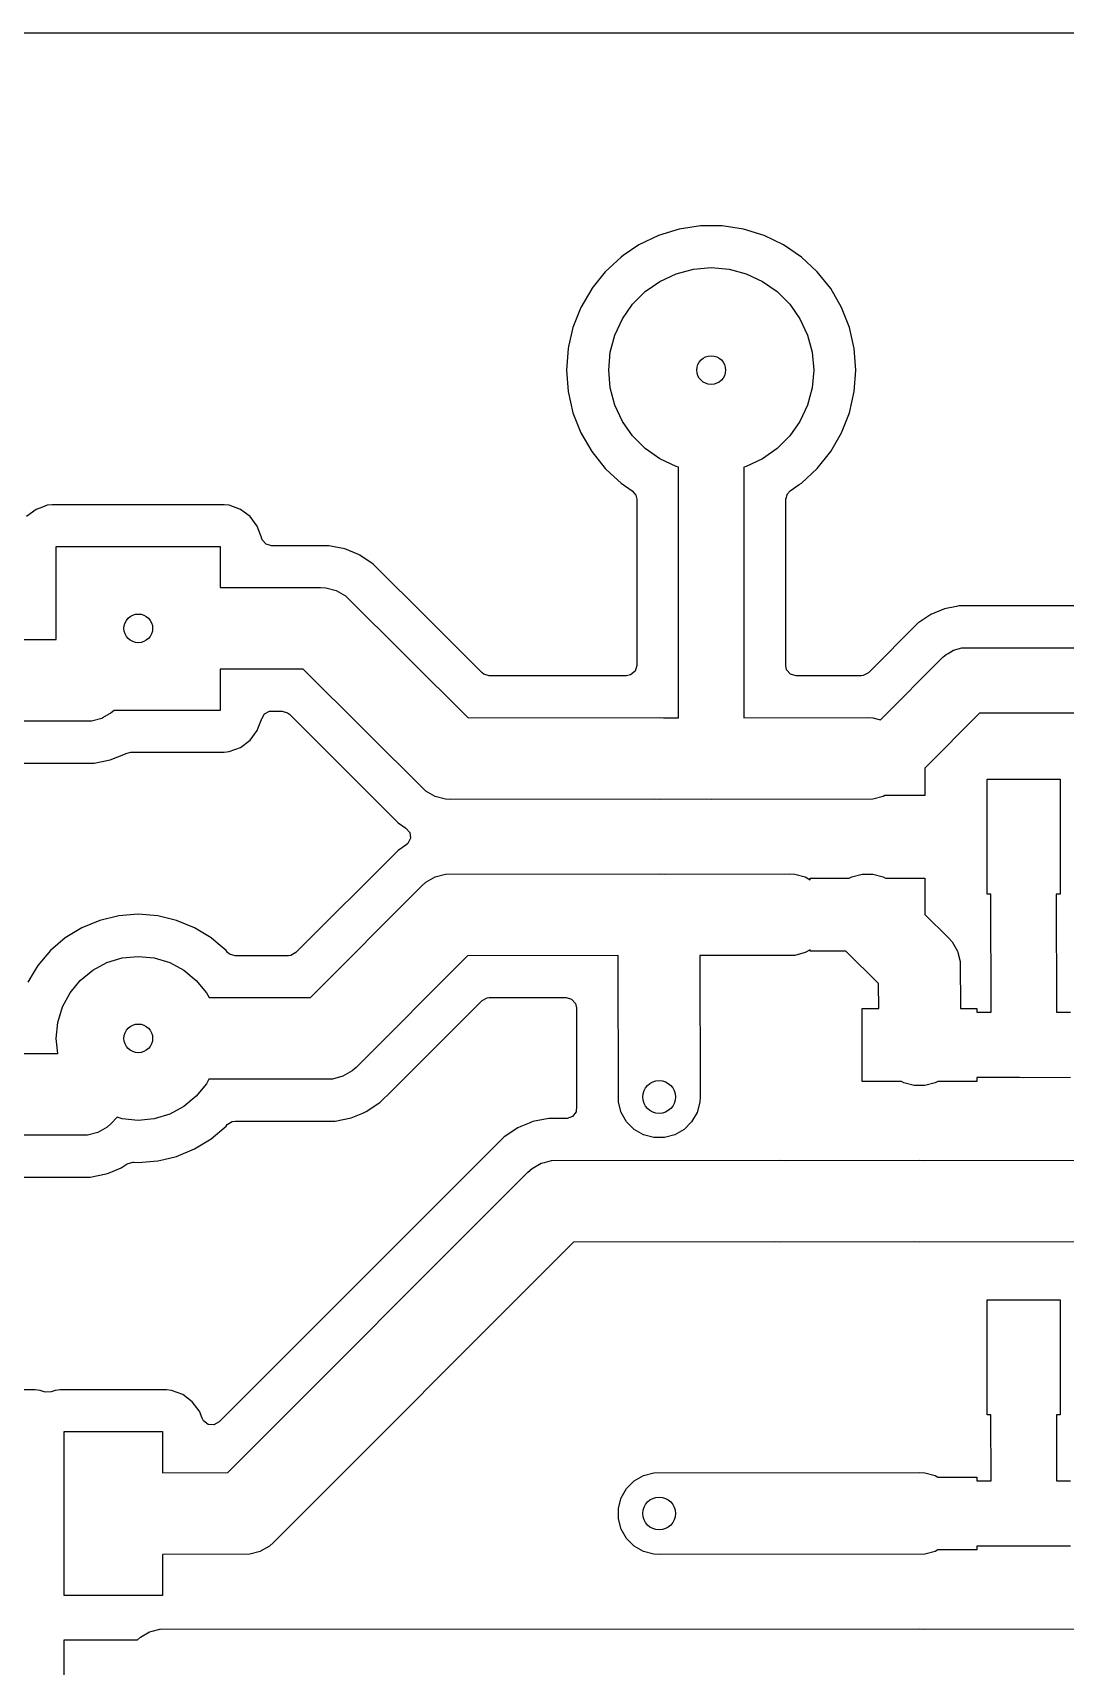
# Model space of a CAD drawing. Extents: x 0.01 to 2.39, y 0.01 to 1.59.
# Drawn here: x 1.399 to 1.895, y 0.802 to 1.586 of the extents above; entities that cross this region are included whole.
import ezdxf

# ---------------------------------------------------------------- set-up
doc = ezdxf.new("R2010")
doc.units = 0
doc.header["$MEASUREMENT"] = 0
doc.layers.add('BLACK', color=7, linetype='CONTINUOUS')

msp = doc.modelspace()

# ---------------------------------------------------------------- linework, layer by layer
at = {"layer": 'BLACK', "linetype": 'CONTINUOUS'}
for p, q in [((0.01892, 1.58604), (2.38108, 1.58604)), ((1.70955, 1.4917), (1.69964, 1.48864)), ((1.71981, 1.49325), (1.70955, 1.4917)), ((1.70955, 1.4917), (1.70955, 1.4917)), ((1.70955, 1.4917), (1.70955, 1.4917)), ((1.73019, 1.49325), (1.71981, 1.49325)), ((1.74045, 1.4917), (1.73019, 1.49325)), ((1.75036, 1.48864), (1.74045, 1.4917)), ((1.74045, 1.4917), (1.74045, 1.4917)), ((1.74045, 1.4917), (1.74045, 1.4917)), ((1.69029, 1.48414), (1.68272, 1.47898)), ((1.69964, 1.48864), (1.69029, 1.48414)), ((1.69029, 1.48414), (1.69029, 1.48414)), ((1.69029, 1.48414), (1.69029, 1.48414)), ((1.69964, 1.48864), (1.69964, 1.48864)), ((1.69964, 1.48864), (1.69964, 1.48864)), ((1.75971, 1.48414), (1.75036, 1.48864)), ((1.75036, 1.48864), (1.75036, 1.48864)), ((1.75036, 1.48864), (1.75036, 1.48864)), ((1.76829, 1.4783), (1.75971, 1.48414)), ((1.68171, 1.4783), (1.67411, 1.47124)), ((1.68272, 1.47898), (1.68171, 1.4783)), ((1.77589, 1.47124), (1.76829, 1.4783)), ((1.67411, 1.47124), (1.66764, 1.46313)), ((1.70039, 1.46664), (1.70817, 1.47026)), ((1.70817, 1.47026), (1.71645, 1.47248)), ((1.71645, 1.47248), (1.725, 1.47323)), ((1.725, 1.47323), (1.73355, 1.47248)), ((1.73355, 1.47248), (1.74183, 1.47026)), ((1.74183, 1.47026), (1.74961, 1.46664)), ((1.78236, 1.46313), (1.77589, 1.47124)), ((1.66764, 1.46312), (1.66245, 1.45414)), ((1.66764, 1.46313), (1.66764, 1.46312)), ((1.6873, 1.45565), (1.69337, 1.46171)), ((1.69337, 1.46171), (1.70039, 1.46664)), ((1.74961, 1.46664), (1.75663, 1.46171)), ((1.75663, 1.46171), (1.7627, 1.45565)), ((1.78755, 1.45414), (1.78236, 1.46313)), ((1.66245, 1.45414), (1.65866, 1.44448)), ((1.66245, 1.45414), (1.66245, 1.45414)), ((1.68238, 1.44862), (1.6873, 1.45565)), ((1.7627, 1.45565), (1.76762, 1.44862)), ((1.79134, 1.44448), (1.78755, 1.45414)), ((1.65866, 1.44448), (1.65656, 1.43529)), ((1.67876, 1.44085), (1.68238, 1.44862)), ((1.76762, 1.44862), (1.77124, 1.44085)), ((1.79365, 1.43436), (1.79134, 1.44448)), ((1.67654, 1.43256), (1.67876, 1.44085)), ((1.77124, 1.44085), (1.77346, 1.43256)), ((1.65635, 1.43436), (1.65557, 1.42402)), ((1.65656, 1.43529), (1.65635, 1.43436)), ((1.67579, 1.42402), (1.67654, 1.43256)), ((1.77346, 1.43256), (1.77421, 1.42402)), ((1.79443, 1.42402), (1.79365, 1.43436)), ((1.65557, 1.42402), (1.65635, 1.41367)), ((1.67654, 1.41547), (1.67579, 1.42402)), ((1.77421, 1.42402), (1.77346, 1.41547)), ((1.79365, 1.41367), (1.79443, 1.42402)), ((1.65635, 1.41367), (1.65635, 1.41367)), ((1.65635, 1.41367), (1.65635, 1.41367)), ((1.65635, 1.41367), (1.65866, 1.40355)), ((1.67876, 1.40718), (1.67654, 1.41547)), ((1.77346, 1.41547), (1.77124, 1.40718)), ((1.79134, 1.40355), (1.79365, 1.41367)), ((1.68238, 1.39941), (1.67876, 1.40718)), ((1.77124, 1.40718), (1.76762, 1.39941)), ((1.65866, 1.40355), (1.66245, 1.39389)), ((1.6873, 1.39238), (1.68238, 1.39941)), ((1.76762, 1.39941), (1.7627, 1.39238)), ((1.78755, 1.39389), (1.79134, 1.40355)), ((1.66245, 1.39389), (1.66245, 1.39389)), ((1.66245, 1.39389), (1.66764, 1.38491)), ((1.69337, 1.38632), (1.6873, 1.39238)), ((1.7627, 1.39238), (1.75663, 1.38632)), ((1.78236, 1.38491), (1.78755, 1.39389)), ((1.78755, 1.39389), (1.78755, 1.39389)), ((1.66764, 1.38491), (1.67411, 1.37679)), ((1.70039, 1.3814), (1.69337, 1.38632)), ((1.70817, 1.37777), (1.70039, 1.3814)), ((1.74961, 1.3814), (1.74183, 1.37777)), ((1.75663, 1.38632), (1.74961, 1.3814)), ((1.77589, 1.37679), (1.78236, 1.38491)), ((1.78236, 1.38491), (1.78236, 1.38491)), ((1.67411, 1.37679), (1.67664, 1.37444)), ((1.67664, 1.37444), (1.68171, 1.36974)), ((1.70929, 1.37747), (1.70817, 1.37777)), ((1.70937, 1.25709), (1.70929, 1.37747)), ((1.74183, 1.37777), (1.74065, 1.37745)), ((1.74065, 1.37745), (1.74073, 1.25706)), ((1.76829, 1.36974), (1.77589, 1.37679)), ((1.68171, 1.36974), (1.68171, 1.36974)), ((1.68171, 1.36974), (1.68171, 1.36974)), ((1.68171, 1.36974), (1.68707, 1.36609)), ((1.68707, 1.36609), (1.68884, 1.36393)), ((1.76156, 1.36467), (1.76293, 1.36609)), ((1.76293, 1.36609), (1.76728, 1.36905)), ((1.76728, 1.36905), (1.76829, 1.36974)), ((1.40094, 1.35712), (1.39633, 1.35367)), ((1.40402, 1.35827), (1.40094, 1.35712)), ((1.40094, 1.35712), (1.40094, 1.35712)), ((1.40094, 1.35712), (1.40094, 1.35712)), ((1.40633, 1.35913), (1.40402, 1.35827)), ((1.40871, 1.35939), (1.40633, 1.35913)), ((1.40633, 1.35913), (1.40633, 1.35913)), ((1.40872, 1.35939), (1.40871, 1.35939)), ((1.40871, 1.35939), (1.40871, 1.35939)), ((1.49128, 1.35939), (1.40872, 1.35939)), ((1.49129, 1.35939), (1.49128, 1.35939)), ((1.49367, 1.35913), (1.49129, 1.35939)), ((1.49129, 1.35939), (1.49129, 1.35939)), ((1.49906, 1.35712), (1.49367, 1.35913)), ((1.49367, 1.35913), (1.49367, 1.35913)), ((1.49367, 1.35913), (1.49367, 1.35913)), ((1.5008, 1.35582), (1.49906, 1.35712)), ((1.49906, 1.35712), (1.49906, 1.35712)), ((1.49906, 1.35712), (1.49906, 1.35712)), ((1.68884, 1.36393), (1.68923, 1.36199)), ((1.68923, 1.36199), (1.68923, 1.28217)), ((1.76077, 1.36199), (1.76156, 1.36467)), ((1.76077, 1.28217), (1.76077, 1.36199)), ((1.50367, 1.35367), (1.5008, 1.35582)), ((1.50712, 1.34906), (1.50367, 1.35367)), ((1.50865, 1.34496), (1.50712, 1.34906)), ((1.50913, 1.34367), (1.50865, 1.34496)), ((1.50917, 1.34352), (1.50913, 1.34367)), ((1.50948, 1.3426), (1.50917, 1.34352)), ((1.51131, 1.34049), (1.50948, 1.3426)), ((1.41063, 1.29468), (1.41063, 1.33937)), ((1.41063, 1.33937), (1.48937, 1.33937)), ((1.48937, 1.33937), (1.48937, 1.3196)), ((1.514, 1.3397), (1.51131, 1.34049)), ((1.54141, 1.3397), (1.514, 1.3397)), ((1.54908, 1.33818), (1.54141, 1.3397)), ((1.54141, 1.3397), (1.54141, 1.3397)), ((1.55565, 1.33546), (1.54908, 1.33818)), ((1.55631, 1.33519), (1.55565, 1.33546)), ((1.56281, 1.33084), (1.55631, 1.33519)), ((1.58924, 1.30441), (1.56281, 1.33084)), ((1.48937, 1.3196), (1.5375, 1.31969)), ((1.5375, 1.31969), (1.54007, 1.31952)), ((1.54007, 1.31952), (1.54007, 1.31952)), ((1.54007, 1.31952), (1.54503, 1.31819)), ((1.54503, 1.31819), (1.54948, 1.31562)), ((1.54948, 1.31562), (1.5495, 1.3156)), ((1.5495, 1.3156), (1.60828, 1.25703)), ((1.84269, 1.31054), (1.83693, 1.30939)), ((1.84384, 1.31077), (1.84269, 1.31054)), ((1.85088, 1.31077), (1.84384, 1.31077)), ((1.97852, 1.31077), (1.85088, 1.31077)), ((1.61499, 1.27866), (1.58924, 1.30441)), ((1.82456, 1.30278), (1.80044, 1.27866)), ((1.82473, 1.30289), (1.82456, 1.30278)), ((1.83042, 1.3067), (1.82473, 1.30289)), ((1.83693, 1.30939), (1.83042, 1.3067)), ((1.1742, 1.29455), (1.41063, 1.29468)), ((1.83623, 1.28614), (1.83778, 1.28749)), ((1.83778, 1.28749), (1.83868, 1.28802)), ((1.83868, 1.28802), (1.84134, 1.28955)), ((1.84134, 1.28955), (1.84531, 1.29061)), ((1.84531, 1.29061), (1.975, 1.29075)), ((1.52922, 1.28046), (1.48937, 1.28039)), ((1.48937, 1.28039), (1.48937, 1.26063)), ((1.588, 1.2219), (1.52922, 1.28046)), ((1.61582, 1.27799), (1.61499, 1.27866)), ((1.68844, 1.27948), (1.68633, 1.27765)), ((1.68923, 1.28217), (1.68844, 1.27948)), ((1.76122, 1.2801), (1.76077, 1.28217)), ((1.76305, 1.27799), (1.76122, 1.2801)), ((1.80044, 1.27866), (1.79798, 1.27732)), ((1.80626, 1.25603), (1.83623, 1.28614)), ((1.6185, 1.2772), (1.61582, 1.27799)), ((1.68427, 1.2772), (1.6185, 1.2772)), ((1.68633, 1.27765), (1.68427, 1.2772)), ((1.76573, 1.2772), (1.76305, 1.27799)), ((1.79693, 1.2772), (1.76573, 1.2772)), ((1.79798, 1.27732), (1.79693, 1.2772)), ((1.4275, 1.25548), (1.1742, 1.25534)), ((1.42757, 1.25548), (1.4275, 1.25548)), ((1.43253, 1.25681), (1.42757, 1.25548)), ((1.43289, 1.25702), (1.43253, 1.25681)), ((1.43698, 1.25938), (1.43289, 1.25702)), ((1.43841, 1.26063), (1.43698, 1.25938)), ((1.43698, 1.25938), (1.43698, 1.25938)), ((1.48937, 1.26063), (1.43841, 1.26063)), ((1.50759, 1.2522), (1.50913, 1.25633)), ((1.50913, 1.25633), (1.50917, 1.25648)), ((1.50917, 1.25648), (1.50923, 1.25658)), ((1.50923, 1.25658), (1.50924, 1.25662)), ((1.50924, 1.25662), (1.50925, 1.25662)), ((1.50925, 1.25662), (1.51055, 1.2589)), ((1.51055, 1.2589), (1.51303, 1.2602)), ((1.51303, 1.2602), (1.514, 1.2603)), ((1.514, 1.2603), (1.519, 1.2603)), ((1.519, 1.2603), (1.52168, 1.25951)), ((1.52168, 1.25951), (1.52251, 1.25884)), ((1.52251, 1.25884), (1.57469, 1.20666)), ((1.60828, 1.25703), (1.7, 1.25719)), ((1.7, 1.25719), (1.70213, 1.25705)), ((1.70213, 1.25705), (1.70937, 1.25709)), ((1.74073, 1.25706), (1.8, 1.25719)), ((1.8, 1.25719), (1.80257, 1.25702)), ((1.80257, 1.25702), (1.80626, 1.25603)), ((1.85373, 1.25926), (1.82756, 1.23296)), ((1.97417, 1.25938), (1.85373, 1.25926)), ((1.50367, 1.24633), (1.50712, 1.25094)), ((1.50712, 1.25094), (1.50759, 1.2522)), ((1.50712, 1.25094), (1.50712, 1.25094)), ((1.43658, 1.23682), (1.44381, 1.23981)), ((1.44381, 1.23981), (1.44402, 1.23993)), ((1.44402, 1.23993), (1.44405, 1.23987)), ((1.44405, 1.23987), (1.44641, 1.24061)), ((1.44641, 1.24061), (1.4465, 1.24061)), ((1.4465, 1.24061), (1.49129, 1.24061)), ((1.49129, 1.24061), (1.49367, 1.24087)), ((1.49367, 1.24087), (1.49906, 1.24288)), ((1.49367, 1.24087), (1.49367, 1.24087)), ((1.49906, 1.24288), (1.50367, 1.24633)), ((1.49906, 1.24288), (1.49906, 1.24288)), ((1.19918, 1.2353), (1.42891, 1.2353)), ((1.42891, 1.2353), (1.43658, 1.23682)), ((1.43658, 1.23682), (1.43658, 1.23682)), ((1.82756, 1.23296), (1.82756, 1.2198)), ((1.8575, 1.17244), (1.8575, 1.22756)), ((1.8575, 1.22756), (1.8925, 1.22756)), ((1.8925, 1.22756), (1.8925, 1.17244)), ((1.58802, 1.22188), (1.588, 1.2219)), ((1.59247, 1.21931), (1.58802, 1.22188)), ((1.59743, 1.21798), (1.59247, 1.21931)), ((1.6, 1.21781), (1.59743, 1.21798)), ((1.59743, 1.21798), (1.59743, 1.21798)), ((1.69756, 1.21798), (1.6, 1.21781)), ((1.7, 1.21781), (1.69756, 1.21798)), ((1.72287, 1.21795), (1.7, 1.21781)), ((1.725, 1.21781), (1.72287, 1.21795)), ((1.80257, 1.21798), (1.725, 1.21781)), ((1.80753, 1.21931), (1.80257, 1.21798)), ((1.80838, 1.2198), (1.80753, 1.21931)), ((1.82756, 1.2198), (1.80838, 1.2198)), ((1.57469, 1.20666), (1.57469, 1.20666)), ((1.57469, 1.20666), (1.57848, 1.20412)), ((1.57848, 1.20412), (1.58028, 1.20198)), ((1.58028, 1.20198), (1.58062, 1.19921)), ((1.57469, 1.19334), (1.52566, 1.14431)), ((1.57848, 1.19588), (1.57469, 1.19334)), ((1.57469, 1.19334), (1.57469, 1.19334)), ((1.57942, 1.19669), (1.57848, 1.19588)), ((1.58062, 1.19921), (1.57942, 1.19669)), ((1.58608, 1.17642), (1.58802, 1.17812)), ((1.58802, 1.17812), (1.59247, 1.18069)), ((1.58802, 1.17812), (1.58802, 1.17812)), ((1.59247, 1.18069), (1.59743, 1.18202)), ((1.59743, 1.18202), (1.59745, 1.18202)), ((1.59745, 1.18202), (1.7, 1.18219)), ((1.7, 1.18219), (1.70237, 1.18203)), ((1.70237, 1.18203), (1.7625, 1.18219)), ((1.7625, 1.18219), (1.76507, 1.18202)), ((1.76507, 1.18202), (1.77003, 1.18069)), ((1.77003, 1.18069), (1.77244, 1.1793)), ((1.77244, 1.1793), (1.77244, 1.18)), ((1.77244, 1.18), (1.79128, 1.18)), ((1.79128, 1.18), (1.79247, 1.18069)), ((1.79247, 1.18069), (1.79743, 1.18202)), ((1.79743, 1.18202), (1.80257, 1.18202)), ((1.80257, 1.18202), (1.80753, 1.18069)), ((1.80753, 1.18069), (1.80872, 1.18)), ((1.80872, 1.18), (1.82756, 1.18)), ((1.82756, 1.18), (1.82756, 1.16268)), ((1.53269, 1.12282), (1.58608, 1.17642)), ((1.85929, 1.17244), (1.8575, 1.17244)), ((1.85936, 1.11571), (1.85929, 1.17244)), ((1.8925, 1.17244), (1.89065, 1.17244)), ((1.89065, 1.17244), (1.89073, 1.11566)), ((1.44068, 1.16199), (1.43159, 1.15981)), ((1.45, 1.16272), (1.44068, 1.16199)), ((1.45932, 1.16199), (1.45, 1.16272)), ((1.46841, 1.15981), (1.45932, 1.16199)), ((1.82756, 1.16268), (1.83892, 1.15142)), ((1.42295, 1.15623), (1.41498, 1.15135)), ((1.43159, 1.15981), (1.42295, 1.15623)), ((1.47705, 1.15623), (1.46841, 1.15981)), ((1.48502, 1.15135), (1.47705, 1.15623)), ((1.40788, 1.14527), (1.4018, 1.13817)), ((1.41498, 1.15135), (1.40788, 1.14527)), ((1.41498, 1.15135), (1.41498, 1.15135)), ((1.41498, 1.15135), (1.41498, 1.15135)), ((1.48744, 1.14928), (1.48502, 1.15135)), ((1.49212, 1.14527), (1.48744, 1.14928)), ((1.49271, 1.14459), (1.49212, 1.14527)), ((1.77244, 1.1457), (1.77003, 1.14431)), ((1.77244, 1.145), (1.77244, 1.1457)), ((1.83892, 1.15142), (1.84062, 1.14948)), ((1.84062, 1.14948), (1.84062, 1.14948)), ((1.84062, 1.14948), (1.84319, 1.14503)), ((1.4018, 1.13817), (1.40002, 1.13525)), ((1.4018, 1.13817), (1.4018, 1.13817)), ((1.4018, 1.13817), (1.4018, 1.13817)), ((1.42813, 1.13588), (1.43493, 1.13952)), ((1.43493, 1.13952), (1.44232, 1.14176)), ((1.44232, 1.14176), (1.45, 1.14252)), ((1.45, 1.14252), (1.45768, 1.14176)), ((1.45768, 1.14176), (1.46507, 1.13952)), ((1.46507, 1.13952), (1.47187, 1.13588)), ((1.4938, 1.14364), (1.49271, 1.14459)), ((1.49648, 1.14285), (1.4938, 1.14364)), ((1.52215, 1.14285), (1.49648, 1.14285)), ((1.5232, 1.14297), (1.52215, 1.14285)), ((1.52566, 1.14431), (1.5232, 1.14297)), ((1.60796, 1.14283), (1.55457, 1.08923)), ((1.68035, 1.14295), (1.60796, 1.14283)), ((1.68048, 1.07243), (1.68035, 1.14295)), ((1.76507, 1.14298), (1.71956, 1.14287)), ((1.71956, 1.14287), (1.71969, 1.075)), ((1.77003, 1.14431), (1.76507, 1.14298)), ((1.78969, 1.145), (1.77244, 1.145)), ((1.80535, 1.12948), (1.78969, 1.145)), ((1.84319, 1.14503), (1.84338, 1.14431)), ((1.84338, 1.14431), (1.84452, 1.14007)), ((1.84452, 1.14007), (1.84452, 1.14006)), ((1.84452, 1.14006), (1.84461, 1.1175)), ((1.40002, 1.13525), (1.39692, 1.1302)), ((1.41726, 1.12502), (1.42216, 1.13099)), ((1.42216, 1.13099), (1.42813, 1.13588)), ((1.47187, 1.13588), (1.47784, 1.13099)), ((1.47784, 1.13099), (1.48274, 1.12502)), ((1.41363, 1.11822), (1.41726, 1.12502)), ((1.48274, 1.12502), (1.48396, 1.12273)), ((1.48396, 1.12273), (1.53269, 1.12282)), ((1.61499, 1.12134), (1.61745, 1.12268)), ((1.61745, 1.12268), (1.6185, 1.1228)), ((1.6185, 1.1228), (1.65533, 1.1228)), ((1.65533, 1.1228), (1.65802, 1.12201)), ((1.65802, 1.12201), (1.65985, 1.1199)), ((1.8054, 1.1175), (1.80535, 1.12948)), ((1.41139, 1.11083), (1.41363, 1.11822)), ((1.57149, 1.07784), (1.61499, 1.12134)), ((1.65985, 1.1199), (1.6603, 1.11783)), ((1.6603, 1.11783), (1.6603, 1.07109)), ((1.79744, 1.0825), (1.79744, 1.1175)), ((1.79744, 1.1175), (1.8054, 1.1175)), ((1.84461, 1.1175), (1.85256, 1.1175)), ((1.85256, 1.1175), (1.85256, 1.11569)), ((1.85256, 1.11569), (1.85936, 1.11571)), ((1.89073, 1.11566), (1.89744, 1.11568)), ((1.41063, 1.10315), (1.41139, 1.11083)), ((1.41135, 1.09588), (1.41063, 1.10315)), ((1.1742, 1.09575), (1.41135, 1.09588)), ((1.48394, 1.08353), (1.48274, 1.08128)), ((1.5432, 1.08363), (1.48394, 1.08353)), ((1.54322, 1.08363), (1.5432, 1.08363)), ((1.54818, 1.08496), (1.54322, 1.08363)), ((1.55263, 1.08753), (1.54818, 1.08496)), ((1.55457, 1.08923), (1.55263, 1.08753)), ((1.55263, 1.08753), (1.55263, 1.08753)), ((1.8731, 1.08438), (1.85256, 1.08432)), ((1.85256, 1.08432), (1.85256, 1.0825)), ((1.875, 1.08425), (1.8731, 1.08438)), ((1.89744, 1.08431), (1.875, 1.08425)), ((1.47784, 1.07531), (1.47187, 1.07041)), ((1.48274, 1.08128), (1.47784, 1.07531)), ((1.56596, 1.07231), (1.57149, 1.07784)), ((1.71969, 1.075), (1.71952, 1.07243)), ((1.81628, 1.0825), (1.79744, 1.0825)), ((1.81747, 1.08181), (1.81628, 1.0825)), ((1.82243, 1.08048), (1.81747, 1.08181)), ((1.82757, 1.08048), (1.82243, 1.08048)), ((1.83253, 1.08181), (1.82757, 1.08048)), ((1.83372, 1.0825), (1.83253, 1.08181)), ((1.85256, 1.0825), (1.83372, 1.0825)), ((1.47187, 1.07041), (1.46507, 1.06678)), ((1.55223, 1.06497), (1.55783, 1.06729)), ((1.55783, 1.06729), (1.55946, 1.06796)), ((1.55946, 1.06796), (1.56596, 1.07231)), ((1.66014, 1.06785), (1.65842, 1.06564)), ((1.66039, 1.07063), (1.66014, 1.06785)), ((1.6603, 1.07109), (1.66039, 1.07063)), ((1.68181, 1.06747), (1.68048, 1.07243)), ((1.68438, 1.06302), (1.68181, 1.06747)), ((1.71819, 1.06747), (1.71562, 1.06302)), ((1.71952, 1.07243), (1.71819, 1.06747)), ((1.43503, 1.06058), (1.43058, 1.05801)), ((1.43697, 1.06228), (1.43503, 1.06058)), ((1.43503, 1.06058), (1.43503, 1.06058)), ((1.43993, 1.06526), (1.43697, 1.06228)), ((1.44232, 1.06454), (1.43993, 1.06526)), ((1.45, 1.06378), (1.44232, 1.06454)), ((1.45768, 1.06454), (1.45, 1.06378)), ((1.46507, 1.06678), (1.45768, 1.06454)), ((1.48502, 1.05495), (1.49212, 1.06102)), ((1.49212, 1.06102), (1.49271, 1.06171)), ((1.49271, 1.06171), (1.49505, 1.06323)), ((1.49505, 1.06323), (1.49648, 1.06344)), ((1.49648, 1.06344), (1.54456, 1.06344)), ((1.54456, 1.06344), (1.55223, 1.06497)), ((1.55223, 1.06497), (1.55223, 1.06497)), ((1.63218, 1.06019), (1.62567, 1.05584)), ((1.63358, 1.06077), (1.63218, 1.06019)), ((1.63767, 1.06246), (1.63358, 1.06077)), ((1.6394, 1.06318), (1.63767, 1.06246)), ((1.63767, 1.06246), (1.63767, 1.06246)), ((1.64707, 1.0647), (1.6394, 1.06318)), ((1.65552, 1.0647), (1.64707, 1.0647)), ((1.65579, 1.06471), (1.65552, 1.0647)), ((1.65842, 1.06564), (1.65579, 1.06471)), ((1.68802, 1.05938), (1.68438, 1.06302)), ((1.69247, 1.05681), (1.68802, 1.05938)), ((1.71198, 1.05938), (1.70753, 1.05681)), ((1.71562, 1.06302), (1.71198, 1.05938)), ((1.42555, 1.05668), (1.1742, 1.05654)), ((1.42562, 1.05668), (1.42555, 1.05668)), ((1.43058, 1.05801), (1.42562, 1.05668)), ((1.47705, 1.05007), (1.48502, 1.05495)), ((1.48502, 1.05495), (1.48502, 1.05495)), ((1.48502, 1.05495), (1.48502, 1.05495)), ((1.62567, 1.05584), (1.55513, 0.9853)), ((1.69743, 1.05548), (1.69247, 1.05681)), ((1.70257, 1.05548), (1.69743, 1.05548)), ((1.70753, 1.05681), (1.70257, 1.05548)), ((1.44472, 1.04292), (1.44738, 1.04376)), ((1.44738, 1.04376), (1.44786, 1.04374)), ((1.44786, 1.04374), (1.45, 1.04358)), ((1.45, 1.04358), (1.45932, 1.04431)), ((1.45, 1.04358), (1.45, 1.04358)), ((1.45932, 1.04431), (1.46219, 1.045)), ((1.46219, 1.045), (1.46841, 1.04649)), ((1.46841, 1.04649), (1.47705, 1.05007)), ((1.47705, 1.05007), (1.47705, 1.05007)), ((1.64345, 1.04319), (1.64491, 1.04358)), ((1.64491, 1.04358), (1.64841, 1.04452)), ((1.64841, 1.04452), (1.64844, 1.04452)), ((1.64844, 1.04452), (1.75807, 1.04469)), ((1.75807, 1.04469), (1.76046, 1.04453)), ((1.76046, 1.04453), (1.825, 1.04469)), ((1.825, 1.04469), (1.82744, 1.04452)), ((1.82744, 1.04452), (1.925, 1.04469)), ((1.19918, 1.0365), (1.42696, 1.0365)), ((1.42696, 1.0365), (1.43463, 1.03802)), ((1.43463, 1.03802), (1.43569, 1.03846)), ((1.43463, 1.03802), (1.43463, 1.03802)), ((1.43569, 1.03846), (1.44186, 1.04101)), ((1.44186, 1.04101), (1.44472, 1.04292)), ((1.49304, 0.89466), (1.63706, 1.03892)), ((1.63706, 1.03892), (1.639, 1.04062)), ((1.639, 1.04062), (1.64345, 1.04319)), ((1.639, 1.04062), (1.639, 1.04062)), ((1.65892, 1.00533), (1.5149, 0.86108)), ((1.75562, 1.00548), (1.65892, 1.00533)), ((1.75807, 1.00531), (1.75562, 1.00548)), ((1.82261, 1.00547), (1.75807, 1.00531)), ((1.825, 1.00531), (1.82261, 1.00547)), ((1.92757, 1.00548), (1.825, 1.00531)), ((1.55513, 0.9853), (1.48877, 0.91894)), ((1.8575, 0.92244), (1.8575, 0.97756)), ((1.8575, 0.97756), (1.8925, 0.97756)), ((1.8925, 0.97756), (1.8925, 0.92244)), ((1.40054, 0.93439), (1.34946, 0.93439)), ((1.40292, 0.93413), (1.40054, 0.93439)), ((1.40054, 0.93439), (1.40054, 0.93439)), ((1.40054, 0.93439), (1.40054, 0.93439)), ((1.40476, 0.93345), (1.40292, 0.93413)), ((1.40292, 0.93413), (1.40292, 0.93413)), ((1.41007, 0.93413), (1.40823, 0.93345)), ((1.41245, 0.93439), (1.41007, 0.93413)), ((1.41007, 0.93413), (1.41007, 0.93413)), ((1.41246, 0.93439), (1.41245, 0.93439)), ((1.41245, 0.93439), (1.41245, 0.93439)), ((1.46353, 0.93439), (1.41246, 0.93439)), ((1.46591, 0.93413), (1.46353, 0.93439)), ((1.46353, 0.93439), (1.46353, 0.93439)), ((1.46353, 0.93439), (1.46353, 0.93439)), ((1.47131, 0.93212), (1.46591, 0.93413)), ((1.46591, 0.93413), (1.46591, 0.93413)), ((1.46591, 0.93413), (1.46591, 0.93413)), ((1.40544, 0.93325), (1.40476, 0.93345)), ((1.40823, 0.93345), (1.40544, 0.93325)), ((1.47592, 0.92867), (1.47131, 0.93212)), ((1.47131, 0.93212), (1.47131, 0.93212)), ((1.47131, 0.93212), (1.47131, 0.93212)), ((1.47921, 0.92428), (1.47592, 0.92867)), ((1.47937, 0.92406), (1.47921, 0.92428)), ((1.48062, 0.92071), (1.47937, 0.92406)), ((1.48129, 0.91947), (1.48062, 0.92071)), ((1.48353, 0.9178), (1.48129, 0.91947)), ((1.48632, 0.9176), (1.48353, 0.9178)), ((1.48877, 0.91894), (1.48632, 0.9176)), ((1.8593, 0.92244), (1.8575, 0.92244)), ((1.85936, 0.89071), (1.8593, 0.92244)), ((1.8925, 0.92244), (1.89067, 0.92244)), ((1.89067, 0.92244), (1.89072, 0.89066)), ((1.41437, 0.83563), (1.41437, 0.91437)), ((1.41437, 0.91437), (1.46161, 0.91437)), ((1.46161, 0.91437), (1.46161, 0.89458)), ((1.46161, 0.89458), (1.49304, 0.89466)), ((1.69247, 0.89319), (1.69743, 0.89452)), ((1.69743, 0.89452), (1.825, 0.89469)), ((1.825, 0.89469), (1.82757, 0.89452)), ((1.82757, 0.89452), (1.83253, 0.89319)), ((1.68181, 0.88253), (1.68438, 0.88698)), ((1.68438, 0.88698), (1.68802, 0.89062)), ((1.68802, 0.89062), (1.69247, 0.89319)), ((1.83253, 0.89319), (1.83372, 0.8925)), ((1.83372, 0.8925), (1.85256, 0.8925)), ((1.85256, 0.8925), (1.85256, 0.89069)), ((1.85256, 0.89069), (1.85936, 0.89071)), ((1.89072, 0.89066), (1.89744, 0.89068)), ((1.68048, 0.87757), (1.68181, 0.88253)), ((1.68048, 0.87243), (1.68048, 0.87757)), ((1.68181, 0.86747), (1.68048, 0.87243)), ((1.68438, 0.86302), (1.68181, 0.86747)), ((1.68802, 0.85938), (1.68438, 0.86302)), ((1.50354, 0.85548), (1.46161, 0.85538)), ((1.46161, 0.85538), (1.46161, 0.83563)), ((1.50355, 0.85548), (1.50354, 0.85548)), ((1.50852, 0.85681), (1.50355, 0.85548)), ((1.50869, 0.85692), (1.50852, 0.85681)), ((1.51297, 0.85938), (1.50869, 0.85692)), ((1.5149, 0.86108), (1.51297, 0.85938)), ((1.51297, 0.85938), (1.51297, 0.85938)), ((1.69247, 0.85681), (1.68802, 0.85938)), ((1.69743, 0.85548), (1.69247, 0.85681)), ((1.7, 0.85531), (1.69743, 0.85548)), ((1.82757, 0.85548), (1.7, 0.85531)), ((1.83253, 0.85681), (1.82757, 0.85548)), ((1.83372, 0.8575), (1.83253, 0.85681)), ((1.85256, 0.8575), (1.83372, 0.8575)), ((1.8731, 0.85938), (1.85256, 0.85932)), ((1.85256, 0.85932), (1.85256, 0.8575)), ((1.875, 0.85925), (1.8731, 0.85938)), ((1.89744, 0.85931), (1.875, 0.85925)), ((1.46161, 0.83563), (1.41437, 0.83563)), ((1.45101, 0.81562), (1.45546, 0.81819)), ((1.45546, 0.81819), (1.45672, 0.81852)), ((1.45672, 0.81852), (1.46042, 0.81952)), ((1.46042, 0.81952), (1.46051, 0.81952)), ((1.46051, 0.81952), (1.825, 0.81969)), ((1.825, 0.81969), (1.82744, 0.81952)), ((1.82744, 0.81952), (1.925, 0.81969)), ((1.41437, 0.73563), (1.41437, 0.81437)), ((1.41437, 0.81437), (1.44959, 0.81437)), ((1.44959, 0.81437), (1.45101, 0.81562)), ((1.45101, 0.81562), (1.45101, 0.81562))]:
    msp.add_line(p, q, dxfattribs=at)
at = {"layer": 'BLACK'}
for centre, radius in [((1.725, 1.42402), 0.00689), ((1.45, 1.3), 0.00689), ((1.45, 1.10315), 0.00689), ((1.7, 1.075), 0.00787), ((1.7, 0.875), 0.00787)]:
    msp.add_circle(centre, radius, dxfattribs=at)

doc.saveas('drawing.dxf')
